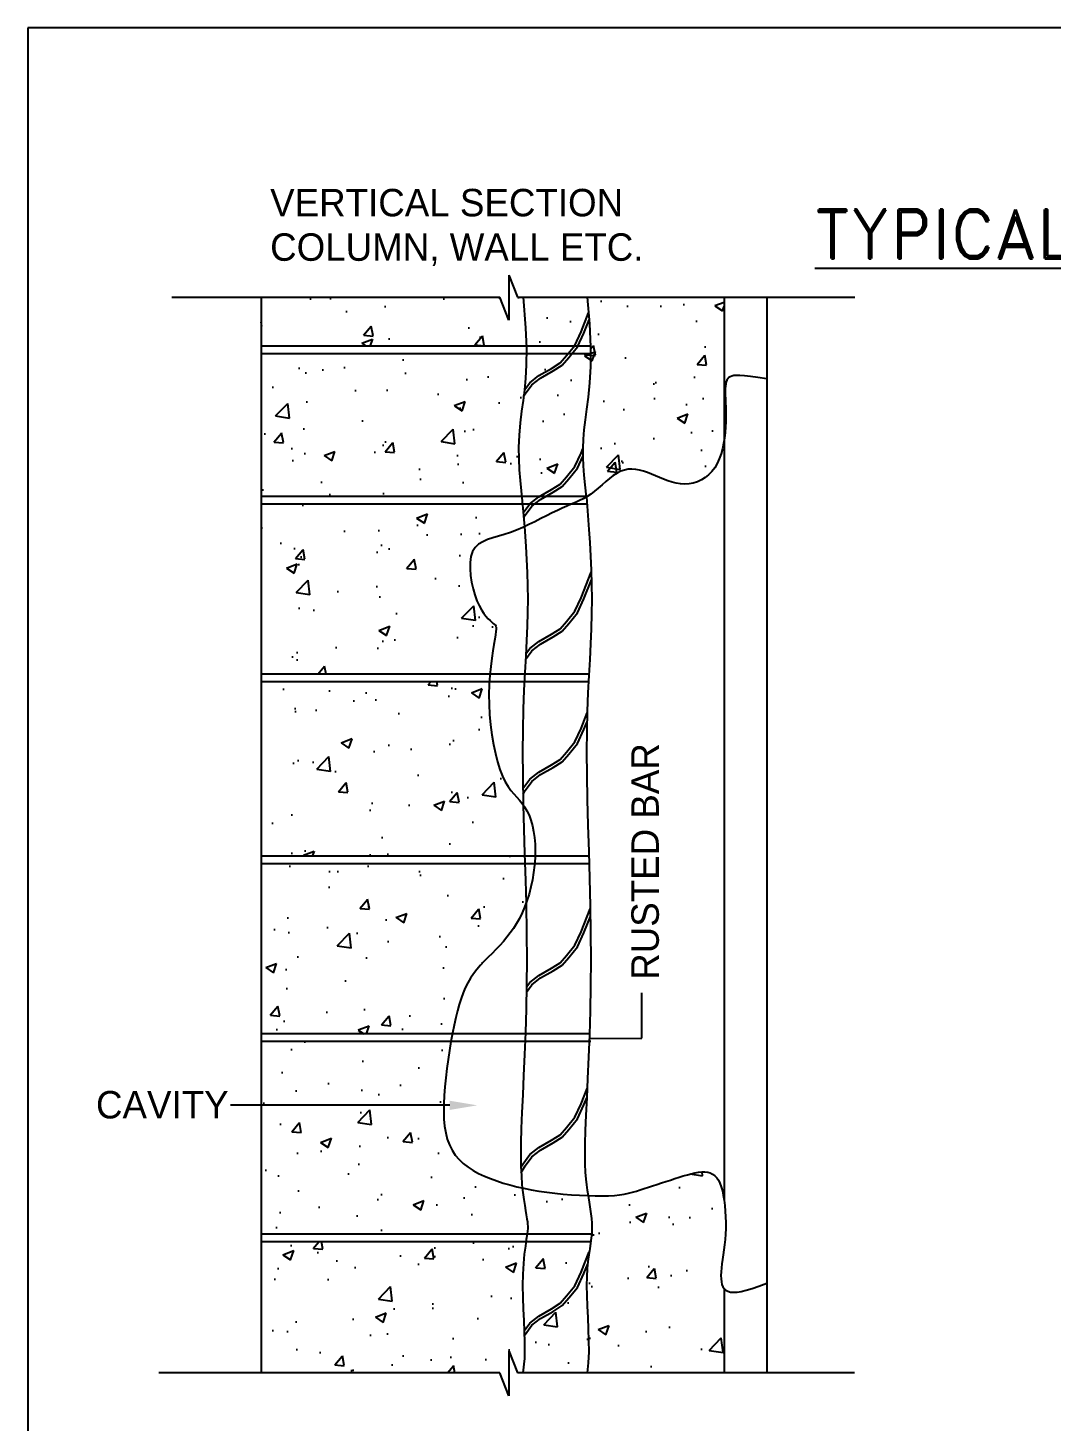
# Model space of a CAD drawing. Header units: millimetres. Extents: x -8855 to 105318, y -17958 to 67465.
# Drawn here: x -8843 to -2135, y 58332 to 67465 of the extents above; entities that cross this region are included whole.
import ezdxf
from ezdxf.lldxf.tags import DXFTag

# ---------------------------------------------------------------- set-up
doc = ezdxf.new("R2010")
doc.units = ezdxf.units.MM
doc.header["$LTSCALE"] = 25
for name, color, linetype in [('9', 3, 'Continuous'), ('DIM', 5, 'Continuous'), ('TEXT', 2, 'Continuous'), ('TITLE', 4, 'Continuous')]:
    doc.layers.add(name, color=color, linetype=linetype)
doc.styles.add('ROMAND', font='romand.shx')
doc.styles.add('ROMANS', font='stylu.ttf')
tags = doc.linetypes.add('HIDDEN2', pattern=[4.7625, 3.175, -1.5875]).pattern_tags.tags
tags[6:7] = [DXFTag(74, 4), DXFTag(75, 0), DXFTag(340, '0'), DXFTag(46, 1.0), DXFTag(50, 0.0), DXFTag(44, 0.0), DXFTag(45, 0.0)]
tags[4:5] = [DXFTag(74, 4), DXFTag(75, 0), DXFTag(340, '0'), DXFTag(46, 1.0), DXFTag(50, 0.0), DXFTag(44, 0.0), DXFTag(45, 0.0)]
pattern_1 = [(50, (270911.4, 26129.16), (728.7387, -63.7563), [76.2, -838.2]), (355, (270911.4, 26129.16), (-140.9713, 764.2266), [60.96, -670.56]), (100.451, (270972.1, 26123.85), (587.77, 700.4668), [64.76, -712.36]), (46.1842, (270911.4, 26332.4), (1084.3162, -168.1693), [114.3, -1257.3]), (96.6356, (271001.8, 26318.3), (949.617, 989.7022), [97.14, -1068.54]), (351.184, (270911.4, 26332.4), (949.6184, 989.7005), [91.44, -1005.84]), (21, (271013, 26281.56), (606.4595, -409.0621), [76.2, -838.2]), (326, (271013, 26281.56), (247.2081, 736.7519), [60.96, -670.56]), (71.4514, (271063.54, 26247.5), (853.666, 327.6914), [64.76, -712.36]), (37.5, (270911.4, 26129.16), (12.35441, 338.22016), [0, -662.432, 0, -680.72, 0, -673.1]), (7.5, (270911.4, 26129.16), (267.27865, 400.7223), [0, -388.112, 0, -647.192, 0, -256.54]), (327.5, (270684.83, 26129.16), (542.36238, -22.91498), [0, -254, 0, -792.48, 0, -1051.56]), (317.5, (270583.23, 26129.16), (592.5167, 101.706), [0, -330.2, 0, -526.288, 0, -746.76])]

msp = doc.modelspace()

# ---------------------------------------------------------------- hatches: boundary and pattern name
at = {"layer": 'TITLE'}
h = msp.add_hatch(dxfattribs=at)
h.set_pattern_fill('AR-CONC', color=256, scale=4, style=0)
h.set_pattern_definition(pattern_1)
h.paths.add_polyline_path([(-4279.52676, 59201.87888), (-4290.85681, 59219.18105), (-4298.87429, 59254.06499), (-4299.75113, 59297.08209), (-4296.13322, 59336.02965), (-4292.78602, 59363.05483), (-4288.7632, 59391.71846), (-4284.3832, 59421.96592), (-4279.96445, 59453.74258), (-4275.82538, 59486.99385), (-4272.28444, 59521.66509), (-4269.66005, 59557.70171), (-4268.21331, 59594.95805), (-4267.97593, 59632.92439), (-4268.92229, 59670.99995), (-4271.02676, 59708.58398), (-4274.26372, 59745.07572), (-4278.60754, 59779.8744), (-4284.03259, 59812.37926), (-4290.51325, 59841.98954), (-4298.04155, 59868.22281), (-4306.68014, 59891.06997), (-4316.50934, 59910.64025), (-4327.60946, 59927.04288), (-4340.06082, 59940.38708), (-4353.94372, 59950.78208), (-4369.33848, 59958.33712), (-4386.32542, 59963.16142), (-4404.95483, 59965.39153), (-4425.15705, 59965.27319), (-4446.83237, 59963.0795), (-4469.88112, 59959.08352), (-4494.20361, 59953.55833), (-4519.70015, 59946.77701), (-4546.27105, 59939.01261), (-4573.81662, 59930.53823), (-4602.20823, 59921.59962), (-4631.2014, 59912.33333), (-4660.52268, 59902.84857), (-4689.89866, 59893.25459), (-4719.05588, 59883.6606), (-4747.72093, 59874.17585), (-4775.62036, 59864.90956), (-4802.48073, 59855.97095), (-4828.2018, 59847.46926), (-4853.376, 59839.51371), (-4892.99293, 59828.12431), (-4933.27354, 59820.01625), (-4963.91643, 59815.33759), (-4997.84053, 59811.75122), (-5035.81146, 59809.36637), (-5078.33051, 59808.26497), (-5124.84171, 59808.4197), (-5171.06185, 59809.68143), (-5161.23016, 59752.05313), (-5156.28008, 59721.23059), (-5151.95824, 59690.42975), (-5148.55789, 59659.51648), (-5146.37228, 59628.35664), (-5145.69464, 59596.8161), (-5147.06266, 59557.78763), (-5147.47091, 59557.78763), (-5149.88913, 59531.95114), (-5154.46456, 59497.72718), (-5159.95461, 59461.32343), (-5165.76934, 59421.97449), (-5171.31883, 59378.91494), (-5176.01314, 59331.37939), (-5179.26234, 59278.60242), (-5180.47651, 59219.81864), (-5179.31839, 59154.66794), (-5176.46155, 59084.41146), (-5172.83223, 59010.71564), (-5169.35665, 58935.24693), (-5166.96108, 58859.67175), (-5166.57174, 58785.65657), (-5169.11488, 58714.86781), (-5175.51674, 58648.97192), (-4279.52676, 58648.97192)])
h.paths.add_polyline_path([(-5166.96108, 58859.67175), (-5169.35665, 58935.24693), (-5172.83223, 59010.71564), (-5176.46155, 59084.41146), (-5179.31839, 59154.66794), (-5180.47651, 59219.81864), (-5179.26234, 59278.60242), (-5176.01314, 59331.37939), (-5172.85441, 59363.36536), (-5198.45262, 59299.38548), (-5239.37514, 59208.21695), (-5296.03741, 59139.05471), (-5340.10774, 59088.75488), (-5399.91783, 59051.02994), (-5481.76309, 59003.87386), (-5538.42514, 58959.86154), (-5582.49569, 58900.13044), (-5588.15212, 58890.73978), (-5586.92137, 58851.91263), (-5586.60671, 58792.09414), (-5588.37984, 58742.73906), (-5597.48942, 58648.97192), (-5175.51674, 58648.97192), (-5169.11488, 58714.86781), (-5166.57174, 58785.65657)])
h.paths.add_polyline_path([(-5216.86801, 59307.19855), (-5162.7374, 59442.49199), (-5159.95461, 59461.32343), (-5154.46456, 59497.72718), (-5153.18503, 59507.298), (-5577.71704, 59507.298), (-5581.82182, 59479.52052), (-5588.66726, 59426.40546), (-5594.73794, 59364.93252), (-5598.99098, 59295.85016), (-5600.5489, 59220.42308), (-5599.16201, 59142.40194), (-5596.03696, 59065.54971), (-5592.35206, 58990.72546), (-5589.30616, 58924.58653), (-5552.8773, 58973.96043), (-5492.94262, 59020.51478), (-5410.24913, 59068.15958), (-5353.23555, 59104.12063), (-5311.29852, 59151.98561), (-5256.53193, 59218.83396)])
h.paths.add_polyline_path([(-5156.28008, 59721.23059), (-5161.23016, 59752.05313), (-5171.04945, 59809.60878), (-5226.55932, 59812.27913), (-5280.12513, 59815.8746), (-5334.40187, 59820.50775), (-5388.56923, 59826.12396), (-5441.80692, 59832.66862), (-5493.44045, 59840.10533), (-5543.3787, 59848.47049), (-5602.6222, 59859.93734), (-5592.46844, 59785.03763), (-5586.25489, 59746.01192), (-5580.53707, 59712.44842), (-5575.58746, 59683.43631), (-5569.65261, 59646.48194), (-5565.52296, 59608.93851), (-5566.30273, 59586.69249), (-5570.16705, 59557.78763), (-5147.47091, 59557.78763), (-5146.81824, 59564.76071), (-5145.69464, 59596.8161), (-5146.37228, 59628.35664), (-5148.55789, 59659.51648), (-5151.95824, 59690.42975)])
h.paths.add_polyline_path([(-5589.04575, 58918.93212), (-5592.35206, 58990.72546), (-5596.03696, 59065.54971), (-5599.16201, 59142.40194), (-5600.5489, 59220.42308), (-5598.99098, 59295.85016), (-5594.73794, 59364.93252), (-5588.66726, 59426.40546), (-5581.82182, 59479.52052), (-5577.71704, 59507.298), (-7313.34191, 59507.298), (-7313.34191, 58648.97192), (-5748.5712, 58648.97192), (-5689.90865, 58496.65064), (-5689.90865, 58792.99714), (-5632.94107, 58648.97192), (-5597.48942, 58648.97192), (-5588.37984, 58742.73906), (-5586.60671, 58792.09414), (-5586.92137, 58851.91263)])
h.paths.add_polyline_path([(-5592.46844, 59785.03763), (-5602.66624, 59860.26222), (-5638.38805, 59868.20463), (-5683.56854, 59879.68283), (-5727.27247, 59892.30794), (-5769.55455, 59906.13457), (-5810.46946, 59921.21734), (-5850.00808, 59937.63816), (-5887.90609, 59955.5882), (-5923.83538, 59975.2859), (-5957.46782, 59996.94974), (-5988.47528, 60020.79816), (-6016.52966, 60047.04964), (-6041.30282, 60075.92262), (-6062.46664, 60107.63556), (-6079.79327, 60142.36142), (-6093.45588, 60180.09109), (-6103.7279, 60220.76996), (-6110.88277, 60264.34341), (-6115.19392, 60310.75682), (-6116.93478, 60359.95559), (-6116.3788, 60411.88508), (-6113.7994, 60466.4907), (-6109.46091, 60523.59038), (-6103.59118, 60582.49235), (-6096.40897, 60642.37738), (-6088.13302, 60702.42626), (-6078.98208, 60761.81976), (-6069.02178, 60820.64294), (-7313.34191, 60820.64294), (-7313.34191, 59557.78763), (-5570.16705, 59557.78763), (-5567.28214, 59579.36655), (-5566.12687, 59591.70954), (-5565.84805, 59599.66401), (-5566.05166, 59609.14111), (-5566.94293, 59621.84768), (-5568.75015, 59638.27751), (-5571.62214, 59658.74555), (-5575.58746, 59683.43631), (-5580.53707, 59712.44842), (-5586.25489, 59746.01192)])
h.paths.add_polyline_path([(-5820.11258, 63095.57042), (-5817.90688, 63159.65169), (-5816.6135, 63178.694), (-7313.34191, 63178.694), (-7313.34191, 62035.2337), (-5585.7839, 62035.2337), (-5586.29147, 62052.71471), (-5595.73799, 62371.6324), (-5602.83246, 62381.58313), (-5620.232, 62402.40044), (-5638.39717, 62422.45315), (-5657.05451, 62443.10661), (-5675.9306, 62465.7262), (-5694.752, 62491.67729), (-5713.24529, 62522.32525), (-5731.13701, 62559.03544), (-5748.15375, 62602.77272), (-5764.02206, 62652.89992), (-5778.46852, 62708.37937), (-5791.21967, 62768.17338), (-5802.00211, 62831.24428), (-5810.54238, 62896.55438), (-5816.56705, 62963.066), (-5819.80269, 63029.74147)])
h.paths.add_polyline_path([(-5758.48046, 64133.32296), (-5719.71657, 64144.71013), (-5679.80425, 64157.57191), (-5639.39064, 64172.7639), (-5598.86766, 64189.97665), (-5587.3863, 64195.2845), (-5596.30305, 64293.56723), (-5601.15648, 64342.79514), (-7313.34191, 64342.79514), (-7313.34191, 63229.18363), (-5812.9531, 63229.18363), (-5808.13615, 63279.07589), (-5801.66487, 63332.67114), (-5794.86547, 63381.02337), (-5788.28481, 63423.25876), (-5782.46977, 63458.50347), (-5777.8943, 63486.22954), (-5774.74069, 63507.29262), (-5773.11831, 63522.89423), (-5773.13654, 63534.23589), (-5774.90475, 63542.51912), (-5778.53232, 63548.94546), (-5784.12861, 63554.71641), (-5791.803, 63561.03352), (-5808.88677, 63574.89875), (-5834.08822, 63599.59075), (-5863.32652, 63637.96855), (-5884.7616, 63677.76339), (-5899.13513, 63710.16813), (-5912.58811, 63747.49728), (-5924.50985, 63788.59485), (-5934.24412, 63831.98624), (-5941.13467, 63876.19685), (-5944.52525, 63919.75208), (-5943.75964, 63961.17734), (-5938.18157, 63998.99803), (-5927.13482, 64031.73955), (-5910.191, 64058.36423), (-5887.83318, 64079.58205), (-5860.77228, 64096.53993), (-5829.71924, 64110.38476), (-5795.38499, 64122.26347)])
h.paths.add_polyline_path([(-5616.32166, 64874.98049), (-5606.4295, 64951.62759), (-5596.2941, 65021.89814), (-5587.31875, 65091.40186), (-5580.10833, 65167.58034), (-5575.55845, 65257.19372), (-5575.24446, 65327.80384), (-7313.34191, 65327.80384), (-7313.34191, 64393.28476), (-5606.18071, 64393.28476), (-5609.83698, 64429.81325), (-5616.1291, 64497.60777), (-5621.38801, 64567.17628), (-5624.86929, 64639.52348), (-5625.71147, 64715.17209), (-5623.05971, 64794.1794)])
h.paths.add_polyline_path([(-5198.56723, 64830.62702), (-5190.28934, 64894.76627), (-5180.15612, 64965.02176), (-5169.86618, 65044.70545), (-5161.11811, 65137.12932), (-5155.61053, 65245.60533), (-5155.245, 65327.80384), (-5276.50347, 65327.80384), (-5296.03741, 65303.96063), (-5340.10774, 65253.6608), (-5399.91783, 65215.93585), (-5481.76309, 65168.77978), (-5538.42514, 65124.76746), (-5582.49569, 65065.03636), (-5592.96874, 65047.64924), (-5596.2941, 65021.89814), (-5606.4295, 64951.62759), (-5616.32166, 64874.98049), (-5623.05971, 64794.1794), (-5625.71147, 64715.17209), (-5624.86929, 64639.52348), (-5621.38801, 64567.17628), (-5616.1291, 64497.60777), (-5609.83698, 64429.81325), (-5606.18071, 64393.28476), (-5488.55962, 64393.28476), (-5410.24913, 64438.40425), (-5353.23555, 64474.3653), (-5311.29852, 64522.23028), (-5256.53193, 64589.07863), (-5216.86801, 64677.44322), (-5205.81911, 64705.05872), (-5203.65058, 64769.66877)])
h.paths.add_polyline_path([(-5410.24913, 65233.06549), (-5353.23555, 65269.02655), (-5311.29852, 65316.89153), (-5302.35843, 65327.80384), (-5575.24446, 65327.80384), (-5575.55845, 65257.19372), (-5580.10833, 65167.58034), (-5587.2336, 65092.30149), (-5552.8773, 65138.86635), (-5492.94262, 65185.42069)], flags=17)
h.paths.add_polyline_path([(-5216.86801, 65472.10447), (-5167.0427, 65596.63727), (-5175.51674, 65700.46595), (-5596.90854, 65700.46595), (-5580.41744, 65498.40781), (-5575.57412, 65378.29347), (-5260.994, 65378.29347), (-5256.53193, 65383.73988)])
h.paths.add_polyline_path([(-5580.41744, 65498.40781), (-5596.90854, 65700.46595), (-5632.94107, 65700.46595), (-5689.90865, 65844.49118), (-5689.90865, 65548.14468), (-5748.5712, 65700.46595), (-7313.34191, 65700.46595), (-7313.34191, 65378.29347), (-5575.57412, 65378.29347)])
h.paths.add_polyline_path([(-4279.52676, 65700.46595), (-5175.51674, 65700.46595), (-5161.11124, 65523.96168), (-5155.23752, 65378.29347), (-5155.02048, 65378.29347), (-5155.61053, 65245.60533), (-5161.11811, 65137.12932), (-5169.86618, 65044.70545), (-5180.15612, 64965.02176), (-5190.28934, 64894.76627), (-5198.56723, 64830.62702), (-5203.65058, 64769.66877), (-5205.63772, 64710.46318), (-5204.9864, 64651.95866), (-5202.15435, 64593.1036), (-5197.59931, 64532.84641), (-5191.77901, 64470.13549), (-5184.08674, 64393.28476), (-5176.54774, 64393.28476), (-5152.47682, 64409.23648), (-5127.97709, 64427.8783), (-5103.47737, 64448.2678), (-5078.97764, 64469.53113), (-5054.47791, 64490.79447), (-5029.97819, 64511.18397), (-5005.47846, 64529.8258), (-4980.97874, 64545.84613), (-4944.54728, 64564.47096), (-4895.95532, 64573.25819), (-4846.67944, 64569.06849), (-4807.51193, 64558.37111), (-4781.85466, 64549.70557), (-4755.81459, 64539.72928), (-4729.35525, 64528.89735), (-4702.5131, 64517.73774), (-4675.34283, 64506.79659), (-4647.89913, 64496.62004), (-4620.23668, 64487.75425), (-4592.41016, 64480.74536), (-4564.47428, 64476.13951), (-4536.48371, 64474.48286), (-4508.53871, 64476.22143), (-4480.92183, 64481.40073), (-4453.96119, 64489.96614), (-4427.98492, 64501.86305), (-4403.32113, 64517.03685), (-4380.29795, 64535.43291), (-4359.2435, 64556.99663), (-4340.4859, 64581.67339), (-4324.26962, 64609.33575), (-4310.50457, 64639.565), (-4299.01699, 64671.86961), (-4289.63314, 64705.75805), (-4282.17927, 64740.73878), (-4279.52676, 64757.30354)])
h = msp.add_hatch(dxfattribs=at)
h.set_pattern_fill('AR-CONC', color=256, scale=4, style=0)
h.set_pattern_definition(pattern_1)
h.paths.add_polyline_path([(-7313.34191, 61984.74408), (-7313.34191, 60871.13256), (-6059.77332, 60871.13256), (-6048.4668, 60927.8758), (-6037.92134, 60976.64674), (-6027.10245, 61021.81312), (-6015.7367, 61063.70261), (-5997.28138, 61122.67619), (-5968.20117, 61190.22964), (-5932.75674, 61249.468), (-5889.39478, 61304.4434), (-5850.71901, 61346.1518), (-5825.51747, 61372.18482), (-5800.04249, 61397.99938), (-5774.67689, 61423.81393), (-5749.80347, 61449.84695), (-5725.75036, 61476.33508), (-5702.62692, 61503.58782), (-5680.48784, 61531.93286), (-5659.38782, 61561.69788), (-5639.38153, 61593.21057), (-5620.52367, 61626.79861), (-5602.86892, 61662.78971), (-5586.47196, 61701.51154), (-5577.40764, 61726.55476), (-5581.17827, 61876.61443), (-5584.31789, 61984.74408)])

# ---------------------------------------------------------------- linework, layer by layer
for p, q in [((-4818.41623, 60842.40391), (-4818.41623, 61139.54693)), ((-5161.58821, 60839.85439), (-4818.41623, 60842.40391))]:
    msp.add_line(p, q)
at = {"linetype": 'HIDDEN2', "flags": 128}
for points in [[(-5595.639, 64286.24797), (-5552.8773, 64344.2051), (-5492.94262, 64390.75945), (-5410.24913, 64438.40425), (-5353.23555, 64474.3653), (-5311.29852, 64522.23028), (-5256.53193, 64589.07863), (-5216.86801, 64677.44322), (-5205.58409, 64705.64612)], [(-5592.66693, 64253.48905), (-5582.49569, 64270.37511), (-5538.42514, 64330.10621), (-5481.76309, 64374.11853), (-5399.91783, 64421.27461), (-5340.10774, 64458.99955), (-5296.03741, 64509.29938), (-5239.37514, 64578.46162), (-5205.02024, 64654.99859)]]:
    msp.add_lwpolyline(points, dxfattribs=at)
at = {"layer": '9'}
for p, q in [((-8842.79362, 67465.18411), (-8842.79362, 39229.87558)), ((10637.06605, 67465.18411), (-8842.79362, 67465.18411)), ((-5165.25642, 63229.18363), (-5812.9531, 63229.18363)), ((-5167.78288, 63178.694), (-5816.6135, 63178.694)), ((-5165.61159, 62035.2337), (-5517.43087, 62035.2337)), ((-5164.14558, 61984.74408), (-5520.82135, 61984.74408)), ((-5161.58821, 60871.13256), (-6059.7095, 60871.13256)), ((-5153.18503, 60820.64294), (-6069.00836, 60820.64294))]:
    msp.add_line(p, q, dxfattribs=at)
at = {"layer": '9', "linetype": 'HIDDEN2'}
for p, q in [((-5147.47091, 65378.29347), (-7313.34191, 65378.29347)), ((-5153.18503, 65327.80384), (-7313.34191, 65327.80384)), ((-5176.54774, 64393.28476), (-7313.34191, 64393.28476)), ((-5178.1927, 64342.79514), (-7313.34191, 64342.79514)), ((-5812.9531, 63229.18363), (-7313.34191, 63229.18363)), ((-5816.6135, 63178.694), (-7313.34191, 63178.694)), ((-5517.43087, 62035.2337), (-7313.34191, 62035.2337)), ((-5520.82135, 61984.74408), (-7313.34191, 61984.74408)), ((-6059.7095, 60871.13256), (-7313.34191, 60871.13256)), ((-6069.00836, 60820.64294), (-7313.34191, 60820.64294)), ((-5147.47091, 59557.78763), (-7313.34191, 59557.78763)), ((-5153.18503, 59507.298), (-7313.34191, 59507.298))]:
    msp.add_line(p, q, dxfattribs=at)
at = {"layer": '9', "linetype": 'HIDDEN2', "flags": 128}
for points in [[(-5596.90854, 65700.46595), (-5580.41744, 65498.40781), (-5575.07498, 65365.91475), (-5575.55845, 65257.19372), (-5580.10833, 65167.58034), (-5587.31875, 65091.40186), (-5596.2941, 65021.89814), (-5606.4295, 64951.62759), (-5616.32166, 64874.98049), (-5623.05971, 64794.1794), (-5625.71147, 64715.17209), (-5624.86929, 64639.52348), (-5621.38801, 64567.17628), (-5616.1291, 64497.60777), (-5609.83698, 64429.81325), (-5603.08938, 64362.4003), (-5596.30305, 64293.56723), (-5587.3863, 64195.2845)], [(-5175.51674, 65700.46595), (-5161.11124, 65523.96168), (-5155.04204, 65373.44547), (-5155.61053, 65245.60533), (-5161.11811, 65137.12932), (-5169.86618, 65044.70545), (-5180.15612, 64965.02176), (-5190.28934, 64894.76627), (-5198.56723, 64830.62702), (-5203.65058, 64769.66877), (-5205.63772, 64710.46318), (-5204.9864, 64651.95866), (-5202.15435, 64593.1036), (-5197.59931, 64532.84641), (-5191.77901, 64470.13549), (-5183.67317, 64389.15286)], [(-5587.2336, 65092.30149), (-5552.8773, 65138.86635), (-5492.94262, 65185.42069), (-5410.24913, 65233.06549), (-5353.23555, 65269.02655), (-5311.29852, 65316.89153), (-5256.53193, 65383.73988), (-5216.86801, 65472.10447), (-5167.0427, 65596.63727)], [(-5592.96874, 65047.64924), (-5582.49569, 65065.03636), (-5538.42514, 65124.76746), (-5481.76309, 65168.77978), (-5399.91783, 65215.93585), (-5340.10774, 65253.6608), (-5296.03741, 65303.96063), (-5239.37514, 65373.12287), (-5198.45262, 65464.29139), (-5163.393, 65551.91902)], [(-5602.66624, 59860.26222), (-5592.46844, 59785.03763), (-5586.25489, 59746.01192), (-5580.53707, 59712.44842), (-5575.58746, 59683.43631), (-5571.62214, 59658.74555), (-5568.75015, 59638.27751), (-5566.94293, 59621.84768), (-5566.05166, 59609.14111), (-5565.84805, 59599.66401), (-5566.12687, 59591.70954), (-5567.28214, 59579.36655), (-5570.28917, 59556.87416), (-5575.34677, 59523.33792), (-5581.82182, 59479.52052), (-5588.66726, 59426.40546), (-5594.73794, 59364.93252), (-5598.99098, 59295.85016), (-5600.5489, 59220.42308), (-5599.16201, 59142.40194), (-5596.03696, 59065.54971), (-5592.35206, 58990.72546), (-5589.04575, 58918.93212), (-5586.92137, 58851.91263), (-5586.60671, 58792.09414), (-5588.37984, 58742.73906), (-5597.48942, 58648.97192)], [(-5171.06185, 59809.68143), (-5161.23016, 59752.05313), (-5156.28008, 59721.23059), (-5151.95824, 59690.42975), (-5148.55789, 59659.51648), (-5146.37228, 59628.35664), (-5145.69464, 59596.8161), (-5146.81824, 59564.76071), (-5149.88913, 59531.95114), (-5154.46456, 59497.72718), (-5159.95461, 59461.32343), (-5165.76934, 59421.97449), (-5171.31883, 59378.91494), (-5176.01314, 59331.37939), (-5179.26234, 59278.60242), (-5180.47651, 59219.81864), (-5179.31839, 59154.66794), (-5176.46155, 59084.41146), (-5172.83223, 59010.71564), (-5169.35665, 58935.24693), (-5166.96108, 58859.67175), (-5166.57174, 58785.65657), (-5169.11488, 58714.86781), (-5175.51674, 58648.97192)], [(-5589.30616, 58924.58653), (-5552.8773, 58973.96043), (-5492.94262, 59020.51478), (-5410.24913, 59068.15958), (-5353.23555, 59104.12063), (-5311.29852, 59151.98561), (-5256.53193, 59218.83396), (-5216.86801, 59307.19855), (-5162.7374, 59442.49199)], [(-5588.15212, 58890.73978), (-5582.49569, 58900.13044), (-5538.42514, 58959.86154), (-5481.76309, 59003.87386), (-5399.91783, 59051.02994), (-5340.10774, 59088.75488), (-5296.03741, 59139.05471), (-5239.37514, 59208.21695), (-5198.45262, 59299.38548), (-5172.85441, 59363.36536)]]:
    msp.add_lwpolyline(points, dxfattribs=at)
at = {"layer": '9'}
for points in [[(-5182.01253, 64390.10602), (-5164.72723, 64176.01701), (-5158.79896, 64090.71293), (-5153.73822, 64001.80821), (-5149.79821, 63909.97214), (-5147.23212, 63815.87403), (-5146.29314, 63720.18316), (-5147.23447, 63623.56884), (-5150.16797, 63526.34834), (-5154.64015, 63427.43086), (-5160.05622, 63325.37356), (-5165.82137, 63218.73362), (-5171.34078, 63106.06821), (-5176.01964, 62985.93451), (-5179.26315, 62856.88969), (-5180.47651, 62717.49092), (-5179.27339, 62566.88173), (-5176.10155, 62406.55113), (-5171.61723, 62238.57447), (-5166.47666, 62065.0271), (-5161.33609, 61887.9844), (-5156.85177, 61709.52171), (-5153.67993, 61531.71439), (-5152.47682, 61356.63781), (-5153.69622, 61186.23547), (-5156.9821, 61021.92347), (-5161.77597, 60864.98605), (-5167.51932, 60716.70746), (-5173.65367, 60578.37195), (-5179.62053, 60451.26377), (-5184.86139, 60336.66716), (-5188.81777, 60235.86636), (-5191.05742, 60149.62626), (-5191.65302, 60076.63423), (-5190.80351, 60015.05827), (-5188.70783, 59963.0664), (-5185.56491, 59918.82662), (-5181.57368, 59880.50694), (-5176.93309, 59846.27536), (-5171.10691, 59809.68266)], [(-5587.08424, 64195.42415), (-5577.96602, 64064.21866), (-5573.22164, 63980.8716), (-5569.54806, 63895.24548), (-5567.17125, 63808.08832), (-5566.30852, 63720.16857), (-5567.16806, 63631.94917), (-5569.8771, 63542.16732), (-5574.13252, 63448.04444), (-5579.45034, 63347.83854), (-5585.26161, 63240.34538), (-5590.93599, 63124.51662), (-5595.80953, 62999.38434), (-5599.21253, 62863.99453), (-5600.48641, 62717.64124), (-5599.23552, 62561.05046), (-5595.48111, 62371.2721)], [(-5580.72222, 63324.31209), (-5538.42514, 63381.63951), (-5481.76309, 63425.65183), (-5399.91783, 63472.80791), (-5340.10774, 63510.53285), (-5296.03741, 63560.83268), (-5239.37514, 63629.99492), (-5198.45262, 63721.16345), (-5148.08252, 63847.0579)], [(-5578.77079, 63360.64363), (-5552.8773, 63395.73841), (-5492.94262, 63442.29275), (-5410.24913, 63489.93755), (-5353.23555, 63525.8986), (-5311.29852, 63573.76358), (-5256.53193, 63640.61194), (-5216.86801, 63728.97652), (-5149.45708, 63897.46264)], [(-5597.61278, 62479.02417), (-5552.8773, 62539.65647), (-5492.94262, 62586.21081), (-5410.24913, 62633.85561), (-5353.23555, 62669.81667), (-5311.29852, 62717.68165), (-5256.53193, 62784.53), (-5216.86801, 62872.89459), (-5176.31316, 62974.25693)], [(-5596.87928, 62441.94717), (-5582.49569, 62465.82648), (-5538.42514, 62525.55758), (-5481.76309, 62569.5699), (-5399.91783, 62616.72598), (-5340.10774, 62654.45092), (-5296.03741, 62704.75075), (-5239.37514, 62773.91299), (-5198.45262, 62865.08152), (-5179.62053, 62912.15023)], [(-5577.22666, 61727.05479), (-5573.64949, 61526.52571), (-5572.48245, 61356.69747), (-5573.66148, 61191.93707), (-5576.84919, 61032.53409), (-5581.52303, 60879.52582), (-5587.1544, 60734.13845), (-5593.21252, 60597.52208), (-5599.16572, 60470.70471), (-5604.48026, 60354.49714), (-5608.5992, 60249.5547), (-5611.00823, 60156.79208), (-5611.67196, 60075.4507), (-5610.68211, 60003.70172), (-5608.10322, 59939.7219), (-5604.01532, 59882.18056), (-5601.71025, 59860.04966)], [(-5573.93754, 61178.13224), (-5552.8773, 61206.67627), (-5492.94262, 61253.23061), (-5410.24913, 61300.87541), (-5353.23555, 61336.83647), (-5311.29852, 61384.70145), (-5256.53193, 61451.5498), (-5216.86801, 61539.91439), (-5156.517, 61690.75502)], [(-5574.62997, 61143.5071), (-5538.42514, 61192.57738), (-5481.76309, 61236.5897), (-5399.91783, 61283.74578), (-5340.10774, 61321.47072), (-5296.03741, 61371.77055), (-5239.37514, 61440.93279), (-5198.45262, 61532.10132), (-5155.59755, 61639.21277)], [(-5610.42542, 59997.3335), (-5599.14493, 60016.0611), (-5552.8773, 60078.77001), (-5492.94262, 60125.32435), (-5410.24913, 60172.96915), (-5353.23555, 60208.9302), (-5311.29852, 60256.79518), (-5256.53193, 60323.64354), (-5216.86801, 60412.00812), (-5176.75714, 60512.26079)], [(-5608.96101, 59961.0029), (-5582.49569, 60004.94002), (-5538.42514, 60064.67112), (-5481.76309, 60108.68344), (-5399.91783, 60155.83951), (-5340.10774, 60193.56445), (-5296.03741, 60243.86429), (-5239.37514, 60313.02652), (-5198.45262, 60404.19505), (-5179.62053, 60451.26377)]]:
    msp.add_lwpolyline(points, dxfattribs=at)
at = {"layer": '9', "flags": 128}
msp.add_lwpolyline([(-5595.73799, 62371.6324), (-5586.29147, 62052.71471), (-5581.17827, 61876.61443), (-5577.40764, 61726.55476)], dxfattribs=at)
at = {"layer": 'DIM'}
msp.add_line((-6076.93293, 60401.90223), (-7514.3069, 60401.90223), dxfattribs=at)
msp.add_solid([(-6076.93293, 60431.90223), (-6076.93293, 60371.90223), (-5896.93293, 60401.90223)], dxfattribs=at)
at = {"layer": 'TITLE'}
for p, q in [((-5689.90865, 65844.49118), (-5632.94107, 65700.46595)), ((-5689.90865, 65844.49118), (-5689.90865, 65548.14468)), ((-7898.75071, 65700.46595), (-5748.5712, 65700.46595)), ((-7313.34191, 65700.46595), (-7313.34191, 58648.97192)), ((-5689.90865, 65548.14468), (-5748.5712, 65700.46595)), ((-5632.94107, 65700.46595), (-3421.90028, 65700.46595)), ((-4279.52676, 65700.46595), (-4279.52676, 64757.30354)), ((-3999.5299, 65700.46595), (-3999.5299, 65164.23037)), ((-4279.52676, 59201.87888), (-4279.52676, 58648.97192)), ((-3999.5299, 59236.13032), (-3999.5299, 58648.97192)), ((-5689.90865, 58792.99714), (-5689.90865, 58496.65064)), ((-5689.90865, 58792.99714), (-5632.94107, 58648.97192)), ((-5748.5712, 58648.97192), (-7985.17067, 58648.97192)), ((-5689.90865, 58496.65064), (-5748.5712, 58648.97192)), ((-3423.93908, 58648.97192), (-5632.94107, 58648.97192))]:
    msp.add_line(p, q, dxfattribs=at)
at = {"layer": 'TITLE', "linetype": 'HIDDEN2'}
for p, q in [((-3999.5299, 65164.23037), (-3999.5299, 59236.13032)), ((-4279.52676, 64757.30354), (-4279.52676, 59785.38206))]:
    msp.add_line(p, q, dxfattribs=at)
at = {"layer": 'TITLE'}
msp.add_polyline3d([(-3999.5299, 65164.23037, 0), (-4058.47269, 65173.43297, 0), (-4106.47172, 65180.17791, 0), (-4144.86055, 65184.62902, 0), (-4174.97278, 65186.95016, 0), (-4198.14196, 65187.30515, 0), (-4215.70169, 65185.85786, 0), (-4228.98553, 65182.77213, 0), (-4239.32706, 65178.2118, 0), (-4247.85612, 65172.28609, 0), (-4254.88754, 65164.88579, 0), (-4260.53241, 65155.84704, 0), (-4264.90183, 65145.00601, 0), (-4268.10689, 65132.19886, 0), (-4270.25867, 65117.26172, 0), (-4271.46827, 65100.03078, 0), (-4271.84679, 65080.34217, 0), (-4271.52752, 65058.09577, 0), (-4270.73262, 65033.44634, 0), (-4269.70648, 65006.61231, 0), (-4268.69346, 64977.81215, 0), (-4267.93793, 64947.26433, 0), (-4267.68427, 64915.18729, 0), (-4268.17686, 64881.7995, 0), (-4269.66005, 64847.31941, 0), (-4272.36647, 64812.01099, 0), (-4276.48163, 64776.32027, 0), (-4282.17927, 64740.73878, 0), (-4289.63314, 64705.75805, 0), (-4299.01699, 64671.86961, 0), (-4310.50457, 64639.565, 0), (-4324.26962, 64609.33575, 0), (-4340.4859, 64581.67339, 0), (-4359.2435, 64556.99663, 0), (-4380.29795, 64535.43291, 0), (-4403.32113, 64517.03685, 0), (-4427.98492, 64501.86305, 0), (-4453.96119, 64489.96614, 0), (-4480.92183, 64481.40073, 0), (-4508.53871, 64476.22143, 0), (-4536.48371, 64474.48286, 0), (-4564.47428, 64476.13951, 0), (-4592.41016, 64480.74536, 0), (-4620.23668, 64487.75425, 0), (-4647.89913, 64496.62004, 0), (-4675.34283, 64506.79659, 0), (-4702.5131, 64517.73774, 0), (-4729.35525, 64528.89735, 0), (-4755.81459, 64539.72928, 0), (-4781.85466, 64549.70557, 0), (-4807.51193, 64558.37111, 0), (-4832.84107, 64565.28897, 0), (-4857.89678, 64570.02225, 0), (-4882.73374, 64572.13402, 0), (-4907.40664, 64571.18737, 0), (-4931.97017, 64566.74537, 0), (-4956.47901, 64558.37111, 0), (-4980.97874, 64545.84613, 0), (-5005.47846, 64529.8258, 0), (-5029.97819, 64511.18397, 0), (-5054.47791, 64490.79447, 0), (-5078.97764, 64469.53113, 0), (-5103.47737, 64448.2678, 0), (-5127.97709, 64427.8783, 0), (-5152.47682, 64409.23648, 0), (-5177.02212, 64392.9704, 0), (-5201.84085, 64378.72506, 0), (-5227.20645, 64365.89971, 0), (-5253.39236, 64353.89358, 0), (-5280.672, 64342.10592, 0), (-5309.31881, 64329.93595, 0), (-5339.60624, 64316.78291, 0), (-5371.8077, 64302.04604, 0), (-5406.09638, 64285.32484, 0), (-5442.24441, 64267.01981, 0), (-5479.92368, 64247.73172, 0), (-5518.80605, 64228.06132, 0), (-5558.56342, 64208.60937, 0), (-5598.86766, 64189.97665, 0), (-5639.39064, 64172.7639, 0), (-5679.80425, 64157.57191, 0), (-5719.71657, 64144.71013, 0), (-5758.48046, 64133.32296, 0), (-5795.38499, 64122.26347, 0), (-5829.71924, 64110.38476, 0), (-5860.77228, 64096.53993, 0), (-5887.83318, 64079.58205, 0), (-5910.191, 64058.36423, 0), (-5927.13482, 64031.73955, 0), (-5938.18157, 63998.99803, 0), (-5943.75964, 63961.17734, 0), (-5944.52525, 63919.75208, 0), (-5941.13467, 63876.19685, 0), (-5934.24412, 63831.98624, 0), (-5924.50985, 63788.59485, 0), (-5912.58811, 63747.49728, 0), (-5899.13513, 63710.16813, 0), (-5884.7616, 63677.76339, 0), (-5869.89588, 63650.16476, 0), (-5854.92079, 63626.93529, 0), (-5840.21913, 63607.63809, 0), (-5826.17371, 63591.83623, 0), (-5813.16735, 63579.09279, 0), (-5801.58284, 63568.97086, 0), (-5791.803, 63561.03352, 0), (-5784.12861, 63554.71641, 0), (-5778.53232, 63548.94546, 0), (-5774.90475, 63542.51912, 0), (-5773.13654, 63534.23589, 0), (-5773.11831, 63522.89423, 0), (-5774.74069, 63507.29262, 0), (-5777.8943, 63486.22954, 0), (-5782.46977, 63458.50347, 0), (-5788.28481, 63423.25876, 0), (-5794.86547, 63381.02337, 0), (-5801.66487, 63332.67114, 0), (-5808.13615, 63279.07589, 0), (-5813.73244, 63221.11146, 0), (-5817.90688, 63159.65169, 0), (-5820.11258, 63095.57042, 0), (-5819.80269, 63029.74147, 0), (-5816.56705, 62963.066, 0), (-5810.54238, 62896.55438, 0), (-5802.00211, 62831.24428, 0), (-5791.21967, 62768.17338, 0), (-5778.46852, 62708.37937, 0), (-5764.02206, 62652.89992, 0), (-5748.15375, 62602.77272, 0), (-5731.13701, 62559.03544, 0), (-5713.24529, 62522.32525, 0), (-5694.752, 62491.67729, 0), (-5675.9306, 62465.7262, 0), (-5657.05451, 62443.10661, 0), (-5638.39717, 62422.45315, 0), (-5620.232, 62402.40044, 0), (-5602.83246, 62381.58313, 0), (-5586.47196, 62358.63585, 0), (-5571.40573, 62332.45719, 0), (-5557.81604, 62303.00165, 0), (-5545.86695, 62270.48768, 0), (-5535.72253, 62235.13375, 0), (-5527.54684, 62197.15831, 0), (-5521.50394, 62156.77982, 0), (-5517.75789, 62114.21675, 0), (-5516.47275, 62069.68755, 0), (-5517.75789, 62023.47439, 0), (-5521.50394, 61976.11433, 0), (-5527.54684, 61928.20812, 0), (-5535.72253, 61880.35652, 0), (-5545.86695, 61833.16031, 0), (-5557.81604, 61787.22023, 0), (-5571.40573, 61743.13705, 0), (-5586.47196, 61701.51154, 0), (-5602.86892, 61662.78971, 0), (-5620.52367, 61626.79861, 0), (-5639.38153, 61593.21057, 0), (-5659.38782, 61561.69788, 0), (-5680.48784, 61531.93286, 0), (-5702.62692, 61503.58782, 0), (-5725.75036, 61476.33508, 0), (-5749.80347, 61449.84695, 0), (-5774.67689, 61423.81393, 0), (-5800.04249, 61397.99938, 0), (-5825.51747, 61372.18482, 0), (-5850.71901, 61346.1518, 0), (-5875.26431, 61319.68186, 0), (-5898.77056, 61292.55655, 0), (-5920.85494, 61264.5574, 0), (-5941.13467, 61235.46595, 0), (-5959.33628, 61205.04554, 0), (-5975.62386, 61172.98669, 0), (-5990.27083, 61138.96171, 0), (-6003.55063, 61102.64292, 0), (-6015.7367, 61063.70261, 0), (-6027.10245, 61021.81312, 0), (-6037.92134, 60976.64674, 0), (-6048.4668, 60927.8758, 0), (-6058.93022, 60875.36375, 0), (-6069.1749, 60819.73866, 0), (-6078.98208, 60761.81976, 0), (-6088.13302, 60702.42626, 0), (-6096.40897, 60642.37738, 0), (-6103.59118, 60582.49235, 0), (-6109.46091, 60523.59038, 0), (-6113.7994, 60466.4907, 0), (-6116.3788, 60411.88508, 0), (-6116.93478, 60359.95559, 0), (-6115.19392, 60310.75682, 0), (-6110.88277, 60264.34341, 0), (-6103.7279, 60220.76996, 0), (-6093.45588, 60180.09109, 0), (-6079.79327, 60142.36142, 0), (-6062.46664, 60107.63556, 0), (-6041.30282, 60075.92262, 0), (-6016.52966, 60047.04964, 0), (-5988.47528, 60020.79816, 0), (-5957.46782, 59996.94974, 0), (-5923.83538, 59975.2859, 0), (-5887.90609, 59955.5882, 0), (-5850.00808, 59937.63816, 0), (-5810.46946, 59921.21734, 0), (-5769.55455, 59906.13457, 0), (-5727.27247, 59892.30794, 0), (-5683.56854, 59879.68283, 0), (-5638.38805, 59868.20463, 0), (-5591.67633, 59857.81872, 0), (-5543.3787, 59848.47049, 0), (-5493.44045, 59840.10533, 0), (-5441.80692, 59832.66862, 0), (-5388.56923, 59826.12396, 0), (-5334.40187, 59820.50775, 0), (-5280.12513, 59815.8746, 0), (-5226.55932, 59812.27913, 0), (-5174.52475, 59809.77596, 0), (-5124.84171, 59808.4197, 0), (-5078.33051, 59808.26497, 0), (-5035.81146, 59809.36637, 0), (-4997.84053, 59811.75122, 0), (-4963.91643, 59815.33759, 0), (-4933.27354, 59820.01625, 0), (-4905.14625, 59825.67798, 0), (-4878.76894, 59832.21354, 0), (-4853.376, 59839.51371, 0), (-4828.2018, 59847.46926, 0), (-4802.48073, 59855.97095, 0), (-4775.62036, 59864.90956, 0), (-4747.72093, 59874.17585, 0), (-4719.05588, 59883.6606, 0), (-4689.89866, 59893.25459, 0), (-4660.52268, 59902.84857, 0), (-4631.2014, 59912.33333, 0), (-4602.20823, 59921.59962, 0), (-4573.81662, 59930.53823, 0), (-4546.27105, 59939.01261, 0), (-4519.70015, 59946.77701, 0), (-4494.20361, 59953.55833, 0), (-4469.88112, 59959.08352, 0), (-4446.83237, 59963.0795, 0), (-4425.15705, 59965.27319, 0), (-4404.95483, 59965.39153, 0), (-4386.32542, 59963.16142, 0), (-4369.33848, 59958.33712, 0), (-4353.94372, 59950.78208, 0), (-4340.06082, 59940.38708, 0), (-4327.60946, 59927.04288, 0), (-4316.50934, 59910.64025, 0), (-4306.68014, 59891.06997, 0), (-4298.04155, 59868.22281, 0), (-4290.51325, 59841.98954, 0), (-4284.03259, 59812.37926, 0), (-4278.60754, 59779.8744, 0), (-4274.26372, 59745.07572, 0), (-4271.02676, 59708.58398, 0), (-4268.92229, 59670.99995, 0), (-4267.97593, 59632.92439, 0), (-4268.21331, 59594.95805, 0), (-4269.66005, 59557.70171, 0), (-4272.28444, 59521.66509, 0), (-4275.82538, 59486.99385, 0), (-4279.96445, 59453.74258, 0), (-4284.3832, 59421.96592, 0), (-4288.7632, 59391.71846, 0), (-4292.78602, 59363.05483, 0), (-4296.13322, 59336.02965, 0), (-4298.48637, 59310.69752, 0), (-4299.54821, 59287.12671, 0), (-4299.10615, 59265.44012, 0), (-4296.96881, 59245.77427, 0), (-4292.94476, 59228.2657, 0), (-4286.84262, 59213.05096, 0), (-4278.47097, 59200.26656, 0), (-4267.63841, 59190.04907, 0), (-4254.15353, 59182.535, 0), (-4237.76968, 59177.8609, 0), (-4218.01915, 59176.1633, 0), (-4194.37897, 59177.57874, 0), (-4166.3262, 59182.24376, 0), (-4133.33787, 59190.29489, 0), (-4094.89101, 59201.86867, 0), (-4050.46268, 59217.10164, 0), (-3999.5299, 59236.13032, 0)], dxfattribs=at)

# ---------------------------------------------------------------- texts
at = {"layer": 'TEXT'}
for s, height, style, p in [('VERTICAL SECTION', 180, 'ROMANS', (-7254.62767, 66229.59055)), ('%%UTYPICAL STAGES OF REPAIR TO R.C.C. ELEMENTS', 320, 'ROMAND', (-3684.53706, 65953.52392)), ('COLUMN, WALL ETC.', 180, 'ROMANS', (-7254.62767, 65938.16197))]:
    msp.add_text(s, height=height, dxfattribs=dict(at, style=style)).set_placement(p)
at = {"layer": 'TEXT', "style": 'ROMANS'}
msp.add_text('RUSTED BAR', height=180, rotation=90, dxfattribs=at).set_placement((-4706.79011, 61224.76008))
at = {"layer": 'TEXT', "insert": (-7526.8069, 60404.53804), "char_height": 180, "attachment_point": 6, "style": 'ROMANS'}
msp.add_mtext('\\A1;CAVITY', dxfattribs=at)

doc.saveas('drawing.dxf')
